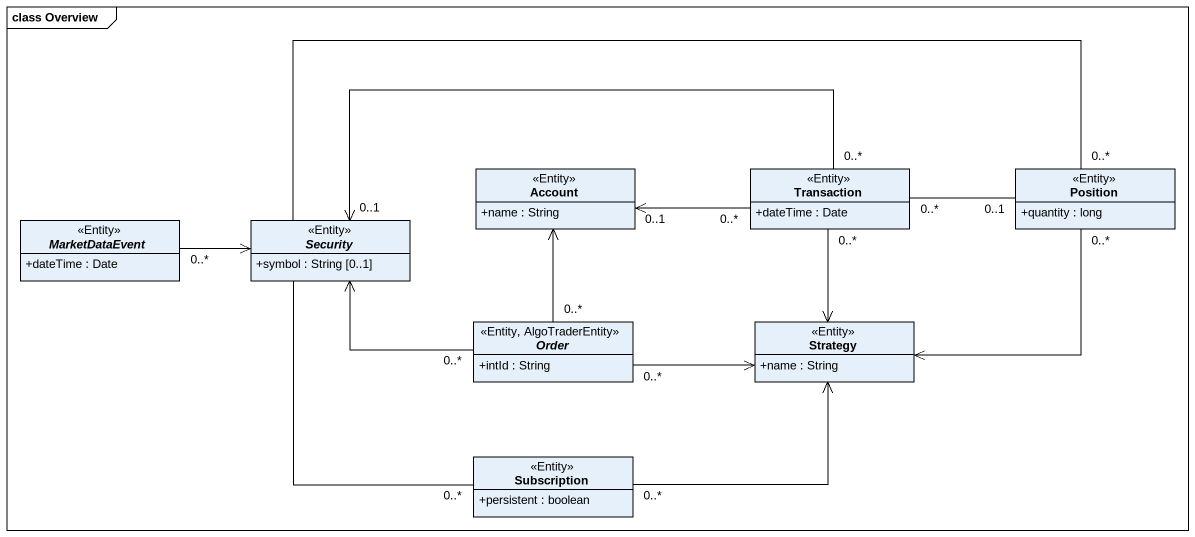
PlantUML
@startuml
mainframe class Overview
hide circle
hide empty members
skinparam classAttributeIconSize 0
class Account <<Entity>> {
  +name : String
}
class Transaction <<Entity>> {
  +dateTime : Date
}
class Position <<Entity>> {
  +quantity : long
}
abstract class MarketDataEvent <<Entity>> {
  +dateTime : Date
}
abstract class Security <<Entity>> {
  +symbol : String [0..1]
}
abstract class Order <<Entity, AlgoTraderEntity>> {
  +intId : String
}
class Strategy <<Entity>> {
  +name : String
}
class Subscription <<Entity>> {
  +persistent : boolean
}
Transaction "0..*" -left-> "0..1" Account
Transaction "0..*" -right- "0..1" Position
Transaction "0..*" --> Strategy
Position "0..*" -left-> Strategy
Security "0..1" <-right- "0..*" Transaction
Security -right- "0..*" Position
Security <-left- "0..*" MarketDataEvent
Security <-right- "0..*" Order
Security -- "0..*" Subscription
Order "0..*" -up-> Account
Strategy <-left- "0..*" Order
Strategy <-left- "0..*" Subscription
@enduml
